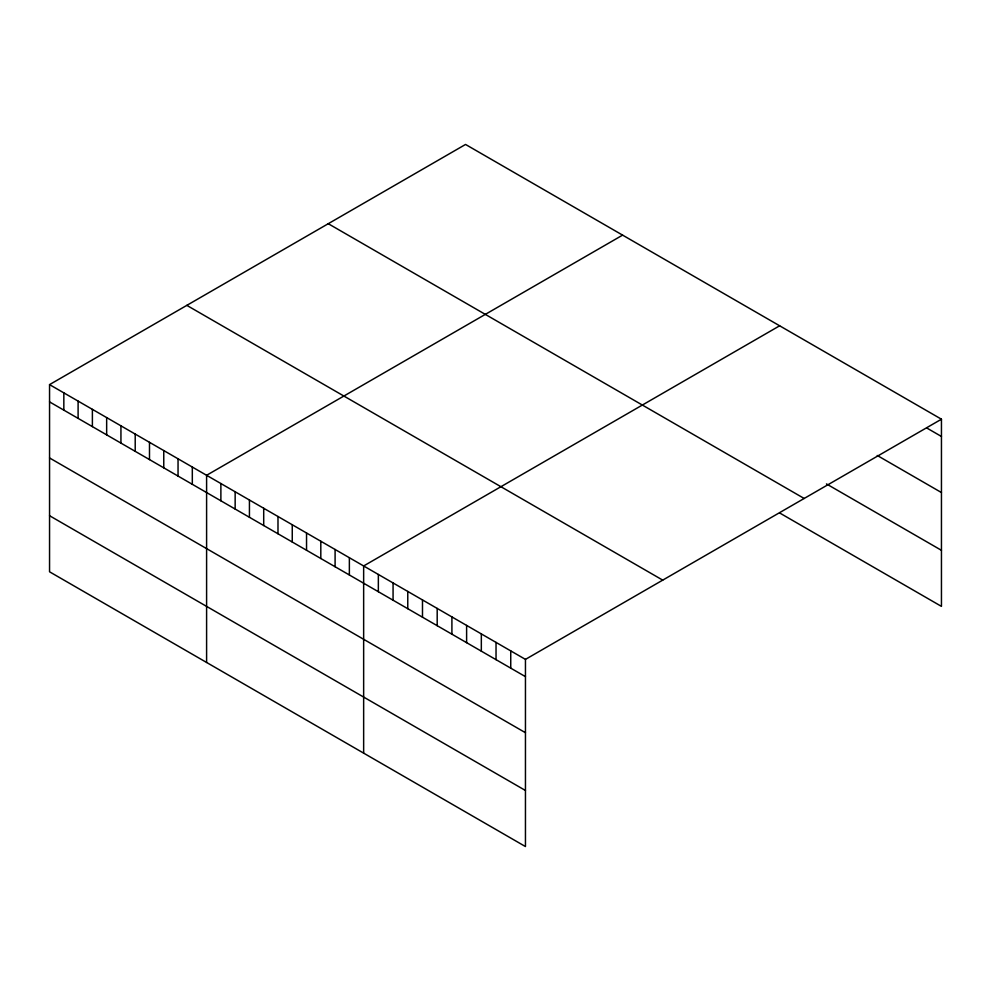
<?xml version="1.0" encoding="UTF-8"?>
<svg xmlns="http://www.w3.org/2000/svg" width="991" height="991" viewBox="0 0 991 991"><rect width="100%" height="100%" fill="white"/><g stroke="black" fill="none" stroke-linecap="round" stroke-linejoin="round"><path stroke-width="1.49" d="M49.55 384.619L525.453 659.387L525.453 846.549L49.55 571.795L49.55 384.619L465.547 144.451L941.45 419.205L941.45 606.381L779.644 512.954M622.596 235.127L206.599 475.296L206.599 662.459M779.644 325.791L363.647 565.96L363.647 753.135M525.453 659.387L941.45 419.205M926.746 427.976L941.45 436.474M877.258 455.476L941.45 492.539M826.444 483.918L941.45 550.315M328.269 223.706L804.172 498.473M186.828 305.364L662.731 580.131M49.55 401.888L525.453 676.642M49.55 457.953L525.453 732.708M49.55 515.716L525.453 790.484M510.749 650.889L510.749 668.157M496.033 642.403L496.033 659.659M481.329 633.906L481.329 651.161M466.612 625.408L466.612 642.676M451.908 616.922L451.908 634.178M437.192 608.424L437.192 625.693M422.488 599.939L422.488 617.195M407.772 591.441L407.772 608.709M393.068 582.956L393.068 600.212M378.351 574.458L378.351 591.714M349.365 557.722L349.365 574.978M335.094 549.485L335.094 566.741M320.811 541.235L320.811 558.503M306.541 532.997L306.541 550.253M292.258 524.747L292.258 542.015M277.988 516.509L277.988 533.765M263.705 508.259L263.705 525.527M249.435 500.021L249.435 517.277M235.152 491.784L235.152 509.04M220.882 483.534L220.882 500.802M192.316 467.046L192.316 484.314M178.046 458.808L178.046 476.064M163.763 450.571L163.763 467.826M149.492 442.32L149.492 459.589M135.21 434.083L135.21 451.339M120.939 425.833L120.939 443.101M106.656 417.595L106.656 434.851M92.386 409.345L92.386 426.613M78.103 401.107L78.103 418.363M63.833 392.87L63.833 410.125"/></g></svg>
